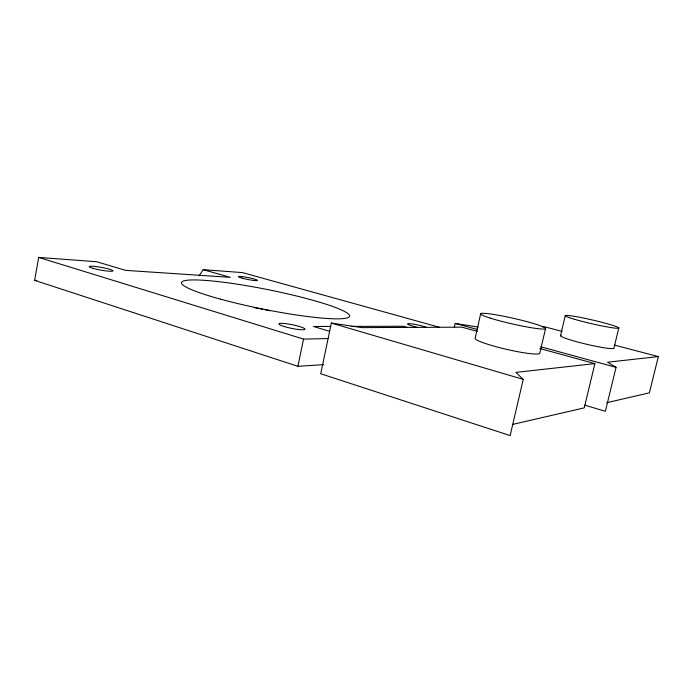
<?xml version="1.0" encoding="UTF-8"?>
<svg xmlns="http://www.w3.org/2000/svg" width="693" height="693" viewBox="0 0 693 693"><rect width="100%" height="100%" fill="white"/><g stroke="black" fill="none" stroke-linecap="round" stroke-linejoin="round"><path stroke-width="1.04" d="M323.588 364.665L297.912 366.311L34.65 280.362L38.669 257.406L96.708 261.737L125.58 270.357L230.284 277.339L203.188 269.672L199.142 275.788M297.912 366.311L303.534 339.094L328.335 338.548M477.451 331.427L461.859 327.157L361.954 327.624L331.349 323.068L320.72 373.752L510.143 435.594L523.232 379.366L515.904 372.384L594.897 363.617L584.251 407.882L512.794 424.376M454.287 327.59L455.214 323.432L478.17 327.079M480.691 313.721L475.155 338.175A33.203 3.69 13 0 0 506.54 349.341A33.203 3.69 13 0 0 539.812 353.109L545.582 328.465M560.524 335.759L565.237 315.757M618.849 327.806L613.972 347.929A27.495 2.434 13.2 0 1 585.213 343.927A27.495 2.434 13.2 0 1 561.243 335.282M606.618 402.72L649.367 392.853L658.35 356.574L607.562 362.214L616.051 367.342L605.37 411.287L584.693 405.128M542.29 326.775L544.429 326.767L562.196 331.41M330.752 326.446L313.453 326.49L329.712 331.341M351.29 326.394L403.187 326.264L407.285 327.417M34.65 280.362L36.807 280.474M203.188 269.672L242.507 272.6L439.579 327.321M614.448 345.088L658.35 356.574M455.214 323.432L477.148 329.426M540.852 346.812L616.051 367.342M539.812 348.518L594.897 363.617M331.349 323.068L523.232 379.366M38.669 257.406L303.534 339.094M416.891 327.217A10.69 1.204 12.4 0 1 408.844 323.657A10.69 1.204 12.4 0 1 426.091 327.2M254.192 307.649A85.499 11.885 11.2 0 1 262.708 309.26M264.839 309.684A85.499 11.885 11.2 0 1 270.131 310.767M574.722 319.343A27.555 1.888 13 0 0 618.511 328.239A27.555 1.888 13 0 0 583.021 317.948A27.555 1.888 13 0 0 574.722 319.343M490.341 318.148A33.29 2.867 12.8 0 0 544.551 329.002A33.29 2.867 12.8 0 0 504.443 316.398A33.29 2.867 12.8 0 0 490.341 318.148M284.528 326.628A13.28 1.845 11.5 0 0 304.963 329.305A13.28 1.845 11.5 0 0 286.495 323.761A13.28 1.845 11.5 0 0 284.528 326.628M242.082 278.144A9.711 0.97 11.3 0 0 257.346 280.526A9.711 0.97 11.3 0 0 244.317 276.888A9.711 0.97 11.3 0 0 242.082 278.144M93.191 268.399A12.11 1.386 10.2 0 0 112.734 271.093A12.11 1.386 10.2 0 0 97.167 266.718A12.11 1.386 10.2 0 0 93.191 268.399M220.521 299.151A85.715 10.023 11.3 0 0 349.497 316.441A85.715 10.023 11.3 0 0 226.507 282.649A85.715 10.023 11.3 0 0 220.521 299.151"/></g></svg>
